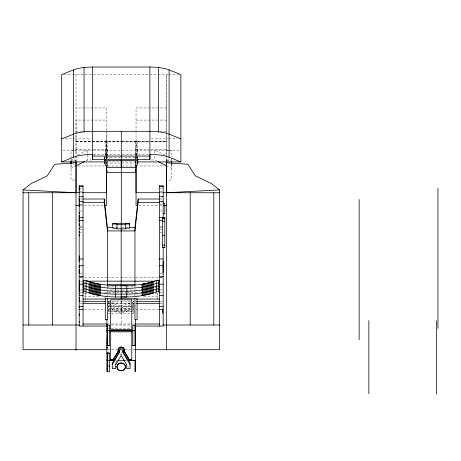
<?xml version="1.0" encoding="UTF-8"?>
<svg xmlns="http://www.w3.org/2000/svg" width="461" height="461" viewBox="0 0 461 461"><rect width="100%" height="100%" fill="white"/><g stroke="black" fill="none" stroke-linecap="round" stroke-linejoin="round"><path stroke-width="0.35" stroke-dasharray="2.31 1.73" d="M71.017 164.156L71.017 168.328L76.025 165.827M71.017 159.183L71.017 160.267L76.025 160.267M71.017 158.1L71.017 150.263L73.881 150.263M76.025 161.794L76.025 120.079L106.549 120.079M104.497 158.428L104.497 156.924M104.837 159.154L104.837 156.279M106.549 164.548L106.549 161.01M106.549 158.25L106.549 132.019L106.549 158.676M106.549 130.555L106.549 107.943L76.025 107.943M136.035 163.949L136.035 161.794M137.747 158.757L137.747 156.694M166.559 161.413L166.559 156.06M166.559 155.351L166.559 74.573L166.559 161.794M171.567 164.341L171.567 180.061L167.988 180.061M137.741 158.688L137.747 157.276L122.009 157.276M137.735 156.994L137.724 159.131M106.186 158.359L106.255 155.513M106.272 154.798L106.6 141.273M135.361 166.265L135.442 161.644M135.327 166.018L135.949 161.425M136.323 158.63L137.58 149.352M135.58 159.984L136.202 156.688M136.329 156.025L137.441 150.125L149.208 150.125M135.298 158.238L135.298 150.321L137.199 141.867L137.199 154.81M115.723 363.061L116.956 360.969M120.5 354.964L121.185 353.794L121.877 354.964M135.442 141.867L136.485 140.726M85.925 160.877L87.705 159.984L91.278 159.984M77.436 155.029L87.705 150.125L87.705 153.876M63.849 74.573L72.446 74.573M73.161 74.573L167.994 74.573M168.709 74.573L178.735 74.573M166.559 107.943L136.035 107.943L136.035 130.555M136.035 120.079L166.559 120.079M76.025 131.252L82.415 131.252M160.169 131.252L166.559 131.252M65.283 138.87L73.875 138.87M74.596 138.87L91.295 138.87M151.289 138.87L167.988 138.87M168.709 138.87L177.301 138.87M76.025 141.273L149.9 141.273M151.289 141.273L166.559 141.273M76.025 141.394L91.295 141.394M92.684 141.394L121.295 141.394M121.998 141.394L166.559 141.394M76.025 141.867L121.295 141.867M121.998 141.867L149.197 141.867M151.289 141.867L166.559 141.867M76.025 149.352L92.684 149.352M93.364 149.352L106.549 149.352M136.035 149.352L149.22 149.352M151.289 149.352L166.559 149.352M63.134 150.125L73.875 150.125M74.596 150.125L91.969 150.125M93.376 150.125L105.143 150.125L106.261 156.025M149.9 150.125L167.988 150.125M168.709 150.125L179.45 150.125M74.596 150.263L76.025 150.263M105.385 154.81L105.385 141.867L107.286 150.321L121.295 150.321M121.992 150.321L135.298 150.321M166.559 150.263L169.418 150.263M170.132 150.263L171.567 150.263L171.567 156.671M93.329 154.354L120.575 154.354M122.009 154.354L149.185 154.354M120.575 157.276L104.837 157.276L104.843 158.688M71.017 159.984L76.025 159.984M151.306 159.984L154.879 159.984L156.659 160.877M166.559 159.984L171.567 159.984M166.559 160.267L171.567 160.267L171.567 158.1M104.866 160.561L106.099 161.915L120.575 161.915M121.295 161.915L136.485 161.915L135.442 163.056L121.295 163.056M120.586 163.056L107.148 163.056L106.099 161.915M78.105 165.96L105.16 165.96M136.035 165.96L165.862 165.96M107.96 166.018L121.295 166.018M121.992 166.018L134.624 166.018M74.596 180.061L71.017 180.061L71.017 163.58M79.839 188.221L82.398 188.221M159.973 188.221L162.531 188.221M79.2 191.534L82.398 191.534M159.973 191.534L162.531 191.534M80.283 192.715L81.706 192.715M160.169 192.715L162.301 192.715M80.37 199.008L82.369 199.008M160.002 199.008L162.67 199.008M79.839 204.235L82.398 204.235M159.973 204.235L162.531 204.235M80.283 205.427L103.708 205.427M138.876 205.427L162.301 205.427M79.839 210.971L82.398 210.971M159.973 210.971L162.531 210.971M79.839 226.449L82.398 226.449M159.973 226.449L161.892 226.449M79.839 227.238L82.398 227.238M159.973 227.238L161.892 227.238M112.709 227.573L115.532 227.573M116.241 227.573L120.477 227.573M121.894 227.573L128.959 227.573M79.839 229.699L82.398 229.699M159.973 229.699L161.892 229.699M79.2 232.413L82.398 232.413M159.973 232.413L161.892 232.413M79.839 273.851L82.398 273.851M159.973 273.851L163.171 273.851M79.839 277.51L82.398 277.51M159.973 277.51L163.171 277.51M80.37 277.689L82.369 277.689M84.472 277.689L107.413 277.689M108.099 277.689L120.5 277.689M121.185 277.689L134.272 277.689M135.678 277.689L158.619 277.689M160.002 277.689L162.67 277.689M80.37 281.152L82.369 281.152M107.413 286.892L126.009 286.892M126.694 286.892L134.964 286.892M155.034 287.664L157.898 287.601M79.839 289.969L82.398 289.969M159.973 289.969L162.531 289.969M110.237 290.038L115.89 290.038M116.593 290.038L121.537 290.038M122.246 290.038L132.134 290.038M83.038 290.522L85.187 290.522M155.034 290.522L157.898 290.522M80.37 292.637L82.369 292.637M104.543 292.637L126.009 292.637M126.694 292.637L138.548 292.637M160.002 292.637L162.67 292.637M84.472 293.38L87.342 293.38M155.034 293.38L158.619 293.38M84.472 296.233L98.81 296.233M143.561 296.233L158.619 296.233M108.116 301.459L132.134 301.459M132.843 301.459L134.255 301.459M79.839 301.655L82.398 301.655M159.973 301.655L162.531 301.655M108.116 303.551L132.134 303.551M132.843 303.551L134.255 303.551M80.37 303.747L82.369 303.747M108.099 303.747L110.853 303.747M111.545 303.747L134.272 303.747M160.002 303.747L162.67 303.747M108.306 305.983A0.887 0.887 0 0 1 108.468 306.081L110.588 306.081M111.297 306.081L134.964 306.081M109.885 306.64L134.964 306.64M108.468 308.357L110.588 308.357M111.297 308.357L133.903 308.357M84.444 309.4L105.506 309.4M136.162 309.4L158.63 309.4M108.128 309.533L134.024 309.533M108.468 310.069L110.588 310.069M111.297 310.069L133.903 310.069M108.116 311.077L132.134 311.077M132.843 311.077L134.255 311.077M109.885 311.786L133.903 311.786M110.588 313.497L108.468 313.497L108.468 299.224M111.297 313.497L134.964 313.497M107.413 324.002L132.134 324.002M132.843 324.002L134.964 324.002M111.234 325.011L130.63 325.011M108.335 328.318L110.479 328.318M111.193 328.318L130.463 328.318M107.638 349.726L116.979 349.726M124.885 349.726L134.946 349.726M115.89 360.444L117.267 360.444M126.481 360.444L125.104 360.444L126.032 362.012M112.968 366.95L114.345 366.95M127.34 366.95L129.403 366.95M165.147 155.029L154.879 150.125L154.879 153.876M166.559 165.827L171.567 168.328L171.567 163.58M106.099 140.726L107.148 141.867M106.382 156.688L107.004 159.984M105.5 161.632L105.719 163.004M105.004 149.352L106.451 160.053M106.635 161.425L107.257 166.018M135.983 141.273L136.347 156.221M136.364 156.936L136.398 158.359M107.223 166.265L107.148 161.644M157.213 293.213L157.213 299.615M154.879 155.916L154.879 159.984M137.747 157.276L137.747 158.526M137.199 155.495L137.199 158.221M137.078 294.637L137.078 296.769M136.035 131.31L136.035 158.676M136.035 160.768L136.035 164.548M135.442 141.273L135.442 158.82M135.298 161.114L135.298 166.156M134.964 285.636L134.964 298.486M133.903 299.224L133.903 313.497M121.295 300.549L121.295 325.011M121.185 300.941L121.185 303.747M111.084 301.776A17.679 17.679 0 0 0 121.185 305.58L121.185 314.558M121.185 353.794L121.185 354.918M109.107 156.994L109.107 158.423M107.413 286.609L107.413 298.192M107.286 150.321L107.286 158.238M107.286 161.114L107.286 166.156M107.148 141.273L107.148 158.82M106.549 161.794L106.549 163.949M105.385 155.495L105.385 158.221M105.292 296.06L105.292 298.192M104.837 156.694L104.837 158.757M94.799 154.354L94.799 155.317M87.705 154.556L87.705 159.984M85.158 293.213L85.158 299.615M85.158 300.33L85.158 302.462M76.025 74.573L76.025 155.351M76.025 156.06L76.025 161.01M133.903 302.652A15.893 15.893 0 0 1 132.284 304.496M130.4 306.069A15.893 15.893 0 0 1 108.468 302.652M133.903 300.941A15.893 15.893 0 0 1 132.284 302.785M130.4 304.352A15.893 15.893 0 0 1 111.003 303.603M110.087 302.785A15.893 15.893 0 0 1 108.468 300.941M133.903 304.369A15.893 15.893 0 0 1 132.284 306.213M130.4 307.781A15.893 15.893 0 0 1 111.003 307.032M110.087 306.213A15.893 15.893 0 0 1 108.468 304.369M111.084 308.634A17.679 17.679 0 0 0 121.185 312.437A17.679 17.679 0 0 0 130.307 309.36M109.28 306.991A17.679 17.679 0 0 1 108.468 306.081M130.307 302.502A17.679 17.679 0 0 1 121.185 305.58M132.221 307.844A17.679 17.679 0 0 0 133.903 306.081A0.887 0.887 0 0 1 134.243 305.925M104.854 158.423L104.843 156.994L104.854 158.423"/><path stroke-width="0.69" d="M52.398 325.011L52.398 192.715M71.017 163.465L71.017 161.379M76.025 350.216L76.025 161.413M76.025 162.554L76.025 192.767L23.05 189.897L23.05 349.726L106.923 349.726M137.735 159.397L137.718 163.638L135.332 167.55L107.252 167.55L104.866 163.638L104.86 159.131L104.866 160.561M104.837 159.154L104.837 160.405L137.747 160.405L137.747 159.154M106.549 168.824L106.549 192.715L82.415 192.715M136.035 166.824L136.035 192.715L159.46 192.715M166.559 192.715L166.559 161.413M171.567 163.626L171.567 161.483M104.687 161.915L61.699 161.915L61.699 74.573L73.501 69.888A23.528 5.342 0 0 1 82.363 67.75L84.288 67.513A23.528 5.342 0 0 1 92.684 67.012L149.9 67.012L149.9 159.443L92.684 159.443L92.69 155.317M137.724 159.131L137.718 163.638M134.964 285.457L134.964 227.573L138.139 199.008L159.333 199.008M138.139 199.008L138.139 202.367L134.964 230.932L107.413 230.932L104.232 202.367L104.232 199.008L83.038 199.008M136.525 165.067L135.298 172.633L107.286 172.633L106.059 165.067M131.783 331.62L131.783 359.678L129.184 359.678L124.084 351.034L124.245 350.475A3.135 2.875 0 0 0 121.185 346.972A3.135 2.875 0 0 0 118.131 350.475L118.293 351.034L113.193 359.678L110.588 359.678L110.588 331.62M124.084 351.034L124.245 350.683A3.135 2.875 0 0 0 121.185 347.173A3.135 2.875 0 0 0 118.131 350.683M113.193 359.678L118.293 351.034M109.528 360.652L113.821 360.652L119.117 351.668M112.277 364.737L119.462 352.556A2.057 1.89 0 0 1 119.837 350.101A2.057 1.89 0 0 1 122.534 350.101A2.057 1.89 0 0 1 122.908 352.556L130.094 364.737M115.723 364.737L121.185 355.477L126.648 364.737M23.05 189.897L31.123 183.599L47.241 175.843L54.738 164.254L76.025 162.796M76.025 165.827L84.732 161.471M61.699 138.87L73.501 134.191A23.528 5.342 0 0 1 82.363 132.048L84.288 131.817A23.528 5.342 0 0 1 92.684 131.31L149.9 131.31A23.528 5.342 0 0 1 158.296 131.817L160.221 132.048A23.528 5.342 0 0 1 169.083 134.191L180.885 138.87M61.699 161.915L73.501 157.236A23.528 5.342 0 0 1 82.363 155.092L84.288 154.861A23.528 5.342 0 0 1 92.684 154.354M121.185 296.999L128.481 296.953A118.932 117.428 0 0 0 140.588 295.899L149.082 294.274L156.314 291.974A4.063 4.011 0 0 1 158.59 291.755A1.083 1.072 0 0 1 159.333 292.775M83.038 281.348A1.083 1.072 0 0 1 83.781 280.334A4.063 4.011 0 0 1 86.063 280.547L93.289 282.847L101.789 284.477A118.932 117.428 0 0 0 113.89 285.526L128.481 285.509A118.932 117.428 0 0 0 140.588 284.477L149.082 282.847L156.314 280.53A4.063 4.011 0 0 1 158.59 280.311A1.083 1.072 0 0 1 159.31 281.106L159.333 281.331M166.559 192.75L219.534 189.897L219.534 349.726L135.661 349.726M92.684 156.077L149.9 156.077M137.897 161.915L180.885 161.915L180.885 74.573L169.083 69.888A23.528 5.342 0 0 0 160.221 67.75L158.296 67.513A23.528 5.342 0 0 0 149.9 67.012M79.2 185.823L83.038 185.823M159.333 185.823L163.171 185.823M79.2 186.619L83.038 186.619M159.333 186.619L163.171 186.619M79.2 187.892L79.701 187.892M79.2 188.624L79.701 188.624M79.2 189.022L79.701 189.022M79.2 189.413L79.701 189.413M79.2 189.678L79.701 189.678M79.2 189.892L79.701 189.892M79.2 192.617L79.701 192.617M23.05 192.767L79.574 192.715M163.01 192.715L219.534 192.767M79.2 196.461L79.701 196.461M79.2 196.709L83.038 196.709M159.333 196.709L163.171 196.709M79.2 199.089L79.701 199.089M79.2 199.158L79.701 199.158M79.2 199.717L79.701 199.717M79.2 199.988L79.701 199.988M79.2 200.276L79.701 200.276M79.2 201.624L83.038 201.624M159.333 201.624L163.171 201.624M79.2 201.912L79.701 201.912M83.038 202.367L104.232 202.367M138.139 202.367L159.333 202.367M79.2 203.987L79.701 203.987M79.2 204.171L79.701 204.171M76.025 205.427L79.574 205.427M105.131 205.427L106.549 205.427L106.549 166.11M137.459 205.427L136.035 205.427L136.035 169.527M164.427 205.427L166.479 205.485M163.171 205.473L164.79 205.473M79.2 206.096L79.701 206.096M79.2 212.394L79.701 212.394M79.2 213.357L79.701 213.357M163.171 213.841L164.79 213.841L164.79 203.192L163.171 203.105M79.2 215.454L79.701 215.454M79.2 215.857L79.701 215.857M79.2 216.128L79.701 216.128M79.2 216.255L79.701 216.255M79.2 216.791L79.701 216.791M79.2 217.638L83.038 217.638M159.333 217.638L163.171 217.638M79.2 217.667L79.701 217.667M164.79 217.667L162.67 217.667L162.67 247.592L164.79 247.592M79.2 217.886L79.701 217.886M162.67 218.197L164.79 218.197M79.2 218.37L79.701 218.37M162.67 218.802L164.79 218.802M79.2 218.86L79.701 218.86M79.2 219.044L79.701 219.084M79.2 219.384L79.701 219.384M79.2 219.597L79.701 219.597M79.2 219.713L79.701 219.713M79.2 219.862L79.701 219.862M79.2 220.035L79.701 220.035M79.2 220.225L79.701 220.225M79.2 220.335L83.038 220.335M159.333 220.335L162.67 220.335M79.2 220.41L79.701 220.41M79.2 220.583L79.701 220.583M79.2 220.738L79.701 220.738M79.2 220.848L79.701 220.848M79.2 220.952L79.701 220.946M79.2 221.591L79.701 221.591M162.67 221.557L164.79 221.557M79.2 223.942L79.701 223.942M112.709 224.029L116.95 224.029L116.95 228.887L125.427 228.887L125.427 224.029L129.662 224.029M79.2 224.697L79.701 224.697M116.95 224.697L125.427 224.697M79.2 225.135L79.701 225.135M104.232 199.008L107.413 227.573L112.709 227.573M129.662 227.573L134.964 227.573M116.95 228.212L112.709 228.212L112.709 223.383L129.662 223.383L129.662 228.212L125.427 228.212M79.2 228.437L79.701 228.437M79.2 231.912L79.701 231.912M79.2 232.419L79.701 232.419M79.2 234.741L79.701 234.741M79.2 235.104L79.701 235.104M162.67 235.294L164.79 235.294M79.2 235.813L79.701 235.813M162.67 245.108L164.79 245.108M162.67 247.43L164.79 247.43M79.701 256.074L79.2 256.074L79.2 261.151L79.701 261.151M79.2 258.984L83.038 258.984M159.333 258.984L163.171 258.984M163.171 261.151L163.067 272.751M79.2 265.743L83.038 265.743M159.333 265.743L163.171 265.743M79.2 266.228L79.701 266.228M79.2 267.322L79.701 267.322M79.2 269.962L79.701 269.967M79.2 270.008L79.701 270.083M79.701 270.169L79.2 270.169L79.701 270.279M79.2 270.4L79.701 270.4M79.2 270.544L79.701 270.544M79.2 270.705L79.701 270.705M79.2 270.791L79.701 270.791M79.2 270.884L79.701 270.884M79.2 271.27L79.701 271.27M79.2 271.558L79.701 271.558M79.2 272.595L79.701 272.595M79.2 272.751L79.701 272.751M79.2 272.86L79.701 272.86M79.2 272.912L79.701 272.912M79.2 276.491L83.038 276.491M159.333 276.491L163.171 276.491M79.2 280.57L79.701 280.57M79.2 280.766L79.701 280.766M86.622 281.152L155.034 281.152M79.2 281.988L79.701 281.988M79.2 282.921L79.701 282.921M79.2 283.434L79.701 283.434M79.2 283.521L79.701 283.521M79.2 283.573L79.701 283.573M79.2 284.149L83.038 284.149M159.333 284.149L163.171 284.149M107.413 284.379L134.964 284.379M121.185 285.555L126.792 285.555M79.2 285.653L79.701 285.653M79.2 285.941L79.701 285.941M79.2 286.102L79.701 286.102M79.2 286.223L79.701 286.223M79.2 286.465L79.701 286.465M79.2 286.581L79.701 286.581M79.2 286.903L79.701 286.903M79.2 287.261L79.701 287.232M79.2 287.451L79.701 287.48M79.2 287.566L79.701 287.566M79.2 287.716L79.701 287.716M79.2 288.119L79.701 288.119M79.2 288.321L79.701 288.321M79.2 288.379L79.701 288.379M79.2 288.58L79.701 288.58M79.2 289.145L79.701 289.145M79.2 289.433L79.701 289.433M79.2 289.566L79.701 289.566M79.2 289.79L79.701 289.79M79.2 290.378L79.701 290.378M79.2 291.185L79.701 291.185M79.2 291.813L79.701 291.813M79.2 293.236L79.701 293.236M79.2 293.542L79.701 293.542M79.2 293.813L79.701 293.813M79.2 295.57L83.038 295.57M159.333 295.57L163.171 295.57M83.038 292.775A1.083 1.072 0 0 1 83.781 291.755A4.063 4.011 0 0 1 86.063 291.974L93.289 294.274L101.789 295.899A118.932 117.428 0 0 0 113.89 296.953L126.792 296.999L126.792 285.572M79.2 297.754L79.701 297.754M79.2 299.062L79.701 299.062M83.038 299.091L105.258 299.028M136.393 299.091L159.333 299.028M79.2 299.713L79.701 299.713M79.2 299.8L79.701 299.8M79.2 300.411L79.701 300.411M79.2 301.004L79.701 301.004M83.038 301.459L105.258 301.459M136.393 301.459L159.333 301.459M79.2 301.828L79.701 301.828M83.038 303.551L105.258 303.551M136.393 303.551L159.333 303.551M79.2 306.185L79.701 306.185M79.2 306.496L79.701 306.496M79.2 306.594L83.038 306.594M159.333 306.594L163.171 306.594M79.2 306.819L79.701 306.819M79.2 307.475L79.701 307.475M79.2 309.4L83.038 309.4M159.333 309.4L163.171 309.4M79.2 309.567L79.701 309.567M162.67 311.135L163.171 311.135M163.171 313.025L162.67 313.025L162.67 308.962M79.2 314.062L79.701 314.062M79.2 314.696L79.701 314.696M79.2 315.105L79.701 315.105M79.2 321.945L79.701 321.945M83.038 324.002L107.413 324.002M135.459 324.002L159.333 324.002M106.912 324.659L107.413 324.659M23.05 325.011L79.62 325.011M162.964 325.011L219.534 325.011M106.912 325.189L109.528 325.189L109.528 345.75L106.912 345.71M135.459 325.189L132.843 325.189L132.843 345.75L135.459 345.75M106.912 325.408L107.413 325.408M107.413 326.06L79.2 326.06L79.2 185.777M135.459 326.06L163.171 326.06L163.171 247.592M106.912 328.889L107.413 328.889M106.912 330.145L107.413 330.209M106.912 330.646L135.459 330.646M106.912 330.9L107.413 330.9M109.528 330.854L132.843 330.854M110.588 331.828L131.783 331.828M106.912 332.185L107.413 332.185M106.912 337.769L107.413 337.769M106.912 339.336L107.413 339.336M106.912 339.665L107.413 339.665M106.912 339.74L107.413 339.74M106.912 340.956L107.413 340.956M106.912 341.958L107.413 341.958M106.912 342.592L107.413 342.592M106.912 343.18L107.413 343.18M106.912 343.814L107.413 343.814M106.912 345.185L107.413 345.185M106.912 345.543L109.528 345.543M132.843 345.543L135.459 345.543M106.912 347.087L107.413 347.087M106.912 347.629L107.413 347.629M106.912 348.372L107.413 348.372M106.912 352.993L109.528 352.993L109.528 371.704L106.912 371.704L106.912 319.709M106.912 353.201L109.528 353.201M110.588 359.471L113.193 359.471M124.084 350.827L129.184 359.471L131.783 359.471M106.912 359.81L107.413 359.81M106.912 360.444L113.821 360.652M117.976 360.444L124.395 360.444M135.459 360.652L128.55 360.652L135.459 360.444M107.413 366.074L109.528 366.074M106.912 369.111L107.413 369.111M134.964 369.111L135.459 369.111M166.559 162.796L187.846 164.254L195.343 175.843L211.461 183.599L219.534 189.897M149.9 154.354A23.528 5.342 0 0 1 158.296 154.861L160.221 155.092A23.528 5.342 0 0 1 169.083 157.236L180.885 161.915M157.852 161.471L166.559 165.827M128.55 360.444L130.094 363.061L130.094 368.627L126.648 368.627L126.648 364.357M119.18 350.464A2.057 1.89 0 0 1 121.554 348.193A2.057 1.89 0 0 1 122.908 351.086L128.55 360.652M104.849 159.397L104.866 163.638M149.894 155.317L149.9 159.443M437.95 188.151L437.95 328.439M436.377 320.77L436.377 393.988M368.852 320.602L368.852 393.821M359.131 199.504L359.131 339.786M213.812 192.767L213.812 325.011M190.186 192.767L190.186 325.011M171.567 161.379L171.567 163.58M169.083 69.888L169.083 157.236M166.559 162.554L166.559 349.726M164.79 217.24L164.79 247.862M163.171 185.777L163.171 217.667M159.333 185.777L159.333 326.06M158.532 67.542L158.532 131.846M158.59 291.755L158.59 280.334A4.063 4.011 0 0 0 156.314 280.547L156.314 291.974M153.248 293.127L153.248 281.7A81.949 80.911 0 0 1 142.726 284.132L142.726 295.576M152.211 282.005L152.211 293.432M151.173 282.299L151.173 293.726M150.13 282.581L150.13 294.009M149.082 282.847L149.082 294.274M148.027 283.1L148.027 294.521M146.973 283.336L146.973 294.763M145.912 283.561L145.912 294.988M144.852 283.769L144.852 295.196M143.792 283.97L143.792 295.392M142.057 284.258L142.057 295.68M135.459 319.709L135.459 371.704L134.964 371.704L134.964 360.289M134.964 298.757L134.964 319.738L137.078 319.738L137.078 298.757L105.292 298.757L105.292 319.738L107.413 319.738L107.413 298.757M134.964 325.189L134.964 345.75M122.908 351.086L122.908 352.556M121.295 131.31L121.289 167.55L121.295 160.071L121.295 166.15M121.295 167.13L121.295 223.568M121.185 224.697L121.185 299.091M119.462 351.576L119.462 352.556M115.723 363.706L115.723 368.627L112.277 368.627L112.277 363.061L114.299 359.845M115.578 285.572L115.578 296.999M107.413 227.573L107.413 285.67M107.413 325.189L107.413 345.75M107.413 352.993L107.413 371.704M100.314 284.258L100.314 295.68M99.645 284.149L99.645 295.576M98.579 283.97L98.579 295.392M97.519 283.769L97.519 295.196M96.458 283.561L96.458 294.988M95.398 283.336L95.398 294.763M94.344 283.1L94.344 294.521M93.289 282.847L93.289 294.274M92.684 67.012L92.684 159.443M92.246 282.581L92.246 294.009M91.197 282.299L91.197 293.726M90.16 282.005L90.16 293.432M89.123 281.7L89.123 293.127M86.063 280.547L86.063 291.974M84.052 67.542L84.052 131.846M83.781 280.334L83.781 291.755M83.038 185.777L83.038 326.06M73.501 69.888L73.501 157.236M71.017 161.483L71.017 163.626M28.772 192.767L28.772 325.011M124.182 369.549A4.241 3.895 0 0 1 117.203 368.126A4.241 3.895 0 0 1 121.554 362.916A4.241 3.895 0 0 1 124.856 368.742M159.333 289.917A1.083 1.072 0 0 0 158.59 288.903A4.063 4.011 0 0 0 156.314 289.116L149.082 291.415L140.588 293.046A118.932 117.428 0 0 1 128.481 294.101L113.89 294.101A118.932 117.428 0 0 1 101.789 293.046L93.289 291.415L86.063 289.116A4.063 4.011 0 0 0 83.781 288.903A1.083 1.072 0 0 0 83.038 289.917M83.038 287.059A1.083 1.072 0 0 1 83.781 286.045A4.063 4.011 0 0 1 86.063 286.258L93.289 288.557L101.789 290.188A118.932 117.428 0 0 0 113.89 291.243L128.481 291.243A118.932 117.428 0 0 0 140.588 290.188L149.082 288.557L156.314 286.258A4.063 4.011 0 0 1 158.59 286.045A1.083 1.072 0 0 1 159.333 287.059M159.333 284.201A1.083 1.072 0 0 0 158.59 283.187A4.063 4.011 0 0 0 156.314 283.406L149.082 285.705L140.588 287.33A118.932 117.428 0 0 1 128.481 288.384L113.89 288.384A118.932 117.428 0 0 1 101.789 287.33L93.289 285.705L86.063 283.406A4.063 4.011 0 0 0 83.781 283.187A1.083 1.072 0 0 0 83.038 284.201M79.701 219.471L79.2 219.471L79.701 219.499M79.701 283.93L79.2 283.93L79.701 283.976M131.783 299.811L110.588 299.811L110.588 329.586L131.783 329.586L131.783 299.811M119.065 370.321A4.241 3.895 0 0 0 125.427 366.95A4.241 3.895 0 0 0 119.065 363.579A4.241 3.895 0 0 0 119.065 370.321"/></g></svg>
